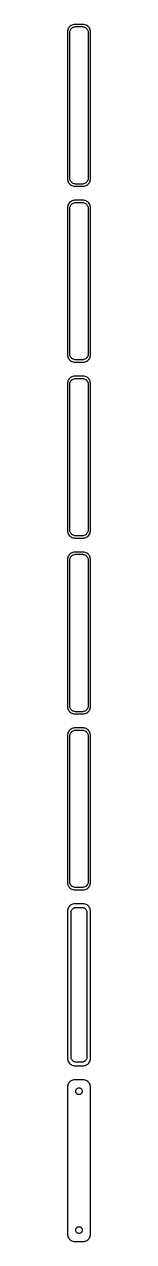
# Model space of a CAD drawing. Header units: metres. Extents: x -8 to 8, y 1658 to 3358.
# Drawn here: x -8 to 8, y 1658 to 2446 of the extents above; entities that cross this region are included whole.
import ezdxf

# ---------------------------------------------------------------- set-up
doc = ezdxf.new("R2010")
doc.units = ezdxf.units.M

msp = doc.modelspace()

# ---------------------------------------------------------------- linework, layer by layer
for p, q in [((-4.62889, 2446.02), (-5.17912, 2445.72)), ((-4.04507, 2446.26), (-4.62889, 2446.02)), ((-3.4369, 2446.41), (-4.04507, 2446.26)), ((-2.81395, 2446.49), (-3.4369, 2446.41)), ((2.81395, 2446.49), (-2.81395, 2446.49)), ((3.4369, 2446.41), (2.81395, 2446.49)), ((4.04507, 2446.26), (3.4369, 2446.41)), ((4.62889, 2446.02), (4.04507, 2446.26)), ((5.17912, 2445.72), (4.62889, 2446.02)), ((-7.46057, 2442.13), (-7.5, 2441.5)), ((-7.5, 2441.5), (-7.5, 2346.5)), ((-7.34291, 2442.74), (-7.46057, 2442.13)), ((-7.14888, 2443.34), (-7.34291, 2442.74)), ((-6.88153, 2443.91), (-7.14888, 2443.34)), ((-6.54507, 2444.44), (-6.88153, 2443.91)), ((-6.14484, 2444.92), (-6.54507, 2444.44)), ((-5.68712, 2445.35), (-6.14484, 2444.92)), ((-6, 2441), (-5.96844, 2441.5)), ((-6, 2347), (-6, 2441)), ((-5.96844, 2441.5), (-5.87433, 2441.99)), ((-5.87433, 2441.99), (-5.7191, 2442.47)), ((-5.7191, 2442.47), (-5.50522, 2442.93)), ((-5.17912, 2445.72), (-5.68712, 2445.35)), ((-5.50522, 2442.93), (-5.23605, 2443.35)), ((-5.23605, 2443.35), (-4.91586, 2443.74)), ((-4.91586, 2443.74), (-4.54968, 2444.08)), ((-4.54968, 2444.08), (-4.1433, 2444.38)), ((-4.1433, 2444.38), (-3.70311, 2444.62)), ((-3.70311, 2444.62), (-3.23605, 2444.8)), ((-3.23605, 2444.8), (-2.74951, 2444.93)), ((-2.74951, 2444.93), (-2.25116, 2444.99)), ((-2.25116, 2444.99), (2.25116, 2444.99)), ((2.25116, 2444.99), (2.74951, 2444.93)), ((2.74951, 2444.93), (3.23605, 2444.8)), ((3.23605, 2444.8), (3.70311, 2444.62)), ((3.70311, 2444.62), (4.1433, 2444.38)), ((4.1433, 2444.38), (4.54968, 2444.08)), ((4.54968, 2444.08), (4.91586, 2443.74)), ((4.91586, 2443.74), (5.23605, 2443.35)), ((5.68712, 2445.35), (5.17912, 2445.72)), ((5.23605, 2443.35), (5.50522, 2442.93)), ((5.50522, 2442.93), (5.7191, 2442.47)), ((6.14484, 2444.92), (5.68712, 2445.35)), ((5.7191, 2442.47), (5.87433, 2441.99)), ((5.87433, 2441.99), (5.96844, 2441.5)), ((5.96844, 2441.5), (6, 2441)), ((6, 2441), (6, 2347)), ((6.54507, 2444.44), (6.14484, 2444.92)), ((6.88153, 2443.91), (6.54507, 2444.44)), ((7.14888, 2443.34), (6.88153, 2443.91)), ((7.34291, 2442.74), (7.14888, 2443.34)), ((7.46057, 2442.13), (7.34291, 2442.74)), ((7.5, 2441.5), (7.46057, 2442.13)), ((7.5, 2346.5), (7.5, 2441.5)), ((-7.5, 2346.5), (-7.46057, 2345.87)), ((-7.46057, 2345.87), (-7.34291, 2345.26)), ((-7.34291, 2345.26), (-7.14888, 2344.66)), ((-7.14888, 2344.66), (-6.88153, 2344.09)), ((-6.88153, 2344.09), (-6.54507, 2343.56)), ((-6.54507, 2343.56), (-6.14484, 2343.08)), ((-5.96844, 2346.5), (-6, 2347)), ((-5.87433, 2346.01), (-5.96844, 2346.5)), ((-5.7191, 2345.53), (-5.87433, 2346.01)), ((-5.50522, 2345.07), (-5.7191, 2345.53)), ((-5.23605, 2344.65), (-5.50522, 2345.07)), ((-4.91586, 2344.26), (-5.23605, 2344.65)), ((-4.54968, 2343.92), (-4.91586, 2344.26)), ((-4.1433, 2343.62), (-4.54968, 2343.92)), ((-3.70311, 2343.38), (-4.1433, 2343.62)), ((-3.23605, 2343.2), (-3.70311, 2343.38)), ((3.70311, 2343.38), (3.23605, 2343.2)), ((4.1433, 2343.62), (3.70311, 2343.38)), ((4.54968, 2343.92), (4.1433, 2343.62)), ((4.91586, 2344.26), (4.54968, 2343.92)), ((5.23605, 2344.65), (4.91586, 2344.26)), ((5.50522, 2345.07), (5.23605, 2344.65)), ((5.7191, 2345.53), (5.50522, 2345.07)), ((5.87433, 2346.01), (5.7191, 2345.53)), ((5.96844, 2346.5), (5.87433, 2346.01)), ((6, 2347), (5.96844, 2346.5)), ((6.14484, 2343.08), (6.54507, 2343.56)), ((6.54507, 2343.56), (6.88153, 2344.09)), ((6.88153, 2344.09), (7.14888, 2344.66)), ((7.14888, 2344.66), (7.34291, 2345.26)), ((7.34291, 2345.26), (7.46057, 2345.87)), ((7.46057, 2345.87), (7.5, 2346.5)), ((-6.14484, 2343.08), (-5.68712, 2342.65)), ((-5.68712, 2342.65), (-5.17912, 2342.28)), ((-5.17912, 2342.28), (-4.62889, 2341.98)), ((-4.62889, 2341.98), (-4.04507, 2341.74)), ((-4.04507, 2341.74), (-3.4369, 2341.59)), ((-3.4369, 2341.59), (-2.81395, 2341.51)), ((-2.74951, 2343.07), (-3.23605, 2343.2)), ((-2.81395, 2341.51), (2.81395, 2341.51)), ((-2.25116, 2343.01), (-2.74951, 2343.07)), ((2.25116, 2343.01), (-2.25116, 2343.01)), ((2.74951, 2343.07), (2.25116, 2343.01)), ((3.23605, 2343.2), (2.74951, 2343.07)), ((2.81395, 2341.51), (3.4369, 2341.59)), ((3.4369, 2341.59), (4.04507, 2341.74)), ((4.04507, 2341.74), (4.62889, 2341.98)), ((4.62889, 2341.98), (5.17912, 2342.28)), ((5.17912, 2342.28), (5.68712, 2342.65)), ((5.68712, 2342.65), (6.14484, 2343.08)), ((-7.46057, 2328.13), (-7.5, 2327.5)), ((-7.5, 2327.5), (-7.5, 2232.5)), ((-7.34291, 2328.74), (-7.46057, 2328.13)), ((-7.14888, 2329.34), (-7.34291, 2328.74)), ((-6.88153, 2329.91), (-7.14888, 2329.34)), ((-6.54507, 2330.44), (-6.88153, 2329.91)), ((-6.14484, 2330.92), (-6.54507, 2330.44)), ((-5.68712, 2331.35), (-6.14484, 2330.92)), ((-6, 2327), (-5.96844, 2327.5)), ((-5.96844, 2327.5), (-5.87433, 2327.99)), ((-5.87433, 2327.99), (-5.7191, 2328.47)), ((-5.7191, 2328.47), (-5.50522, 2328.93)), ((-5.17912, 2331.72), (-5.68712, 2331.35)), ((-5.50522, 2328.93), (-5.23605, 2329.35)), ((-5.23605, 2329.35), (-4.91586, 2329.74)), ((-4.62889, 2332.02), (-5.17912, 2331.72)), ((-4.91586, 2329.74), (-4.54968, 2330.08)), ((-4.04507, 2332.26), (-4.62889, 2332.02)), ((-4.54968, 2330.08), (-4.1433, 2330.38)), ((-4.1433, 2330.38), (-3.70311, 2330.62)), ((-3.4369, 2332.41), (-4.04507, 2332.26)), ((-3.70311, 2330.62), (-3.23605, 2330.8)), ((-2.81395, 2332.49), (-3.4369, 2332.41)), ((-3.23605, 2330.8), (-2.74951, 2330.93)), ((2.81395, 2332.49), (-2.81395, 2332.49)), ((-2.74951, 2330.93), (-2.25116, 2330.99)), ((-2.25116, 2330.99), (2.25116, 2330.99)), ((2.25116, 2330.99), (2.74951, 2330.93)), ((2.74951, 2330.93), (3.23605, 2330.8)), ((3.4369, 2332.41), (2.81395, 2332.49)), ((3.23605, 2330.8), (3.70311, 2330.62)), ((4.04507, 2332.26), (3.4369, 2332.41)), ((3.70311, 2330.62), (4.1433, 2330.38)), ((4.62889, 2332.02), (4.04507, 2332.26)), ((4.1433, 2330.38), (4.54968, 2330.08)), ((4.54968, 2330.08), (4.91586, 2329.74)), ((5.17912, 2331.72), (4.62889, 2332.02)), ((4.91586, 2329.74), (5.23605, 2329.35)), ((5.68712, 2331.35), (5.17912, 2331.72)), ((5.23605, 2329.35), (5.50522, 2328.93)), ((5.50522, 2328.93), (5.7191, 2328.47)), ((6.14484, 2330.92), (5.68712, 2331.35)), ((5.7191, 2328.47), (5.87433, 2327.99)), ((5.87433, 2327.99), (5.96844, 2327.5)), ((5.96844, 2327.5), (6, 2327)), ((6.54507, 2330.44), (6.14484, 2330.92)), ((6.88153, 2329.91), (6.54507, 2330.44)), ((7.14888, 2329.34), (6.88153, 2329.91)), ((7.34291, 2328.74), (7.14888, 2329.34)), ((7.46057, 2328.13), (7.34291, 2328.74)), ((7.5, 2327.5), (7.46057, 2328.13)), ((7.5, 2232.5), (7.5, 2327.5)), ((-6, 2233), (-6, 2327)), ((6, 2327), (6, 2233)), ((-5.96844, 2232.5), (-6, 2233)), ((6, 2233), (5.96844, 2232.5)), ((-7.5, 2232.5), (-7.46057, 2231.87)), ((-7.46057, 2231.87), (-7.34291, 2231.26)), ((-7.34291, 2231.26), (-7.14888, 2230.66)), ((-7.14888, 2230.66), (-6.88153, 2230.09)), ((-6.88153, 2230.09), (-6.54507, 2229.56)), ((-6.54507, 2229.56), (-6.14484, 2229.08)), ((-6.14484, 2229.08), (-5.68712, 2228.65)), ((-5.87433, 2232.01), (-5.96844, 2232.5)), ((-5.7191, 2231.53), (-5.87433, 2232.01)), ((-5.50522, 2231.07), (-5.7191, 2231.53)), ((-5.68712, 2228.65), (-5.17912, 2228.28)), ((-5.23605, 2230.65), (-5.50522, 2231.07)), ((-4.91586, 2230.26), (-5.23605, 2230.65)), ((-5.17912, 2228.28), (-4.62889, 2227.98)), ((-4.54968, 2229.92), (-4.91586, 2230.26)), ((-4.62889, 2227.98), (-4.04507, 2227.74)), ((-4.1433, 2229.62), (-4.54968, 2229.92)), ((-3.70311, 2229.38), (-4.1433, 2229.62)), ((-4.04507, 2227.74), (-3.4369, 2227.59)), ((-3.23605, 2229.2), (-3.70311, 2229.38)), ((-3.4369, 2227.59), (-2.81395, 2227.51)), ((-2.74951, 2229.07), (-3.23605, 2229.2)), ((-2.81395, 2227.51), (2.81395, 2227.51)), ((-2.25116, 2229.01), (-2.74951, 2229.07)), ((2.25116, 2229.01), (-2.25116, 2229.01)), ((2.74951, 2229.07), (2.25116, 2229.01)), ((3.23605, 2229.2), (2.74951, 2229.07)), ((2.81395, 2227.51), (3.4369, 2227.59)), ((3.70311, 2229.38), (3.23605, 2229.2)), ((3.4369, 2227.59), (4.04507, 2227.74)), ((4.1433, 2229.62), (3.70311, 2229.38)), ((4.04507, 2227.74), (4.62889, 2227.98)), ((4.54968, 2229.92), (4.1433, 2229.62)), ((4.91586, 2230.26), (4.54968, 2229.92)), ((4.62889, 2227.98), (5.17912, 2228.28)), ((5.23605, 2230.65), (4.91586, 2230.26)), ((5.17912, 2228.28), (5.68712, 2228.65)), ((5.50522, 2231.07), (5.23605, 2230.65)), ((5.7191, 2231.53), (5.50522, 2231.07)), ((5.68712, 2228.65), (6.14484, 2229.08)), ((5.87433, 2232.01), (5.7191, 2231.53)), ((5.96844, 2232.5), (5.87433, 2232.01)), ((6.14484, 2229.08), (6.54507, 2229.56)), ((6.54507, 2229.56), (6.88153, 2230.09)), ((6.88153, 2230.09), (7.14888, 2230.66)), ((7.14888, 2230.66), (7.34291, 2231.26)), ((7.34291, 2231.26), (7.46057, 2231.87)), ((7.46057, 2231.87), (7.5, 2232.5)), ((-5.68712, 2217.35), (-6.14484, 2216.92)), ((-5.17912, 2217.72), (-5.68712, 2217.35)), ((-4.62889, 2218.02), (-5.17912, 2217.72)), ((-4.04507, 2218.26), (-4.62889, 2218.02)), ((-3.4369, 2218.41), (-4.04507, 2218.26)), ((-2.81395, 2218.49), (-3.4369, 2218.41)), ((2.81395, 2218.49), (-2.81395, 2218.49)), ((3.4369, 2218.41), (2.81395, 2218.49)), ((4.04507, 2218.26), (3.4369, 2218.41)), ((4.62889, 2218.02), (4.04507, 2218.26)), ((5.17912, 2217.72), (4.62889, 2218.02)), ((5.68712, 2217.35), (5.17912, 2217.72)), ((6.14484, 2216.92), (5.68712, 2217.35)), ((-7.46057, 2214.13), (-7.5, 2213.5)), ((-7.5, 2213.5), (-7.5, 2118.5)), ((-7.34291, 2214.74), (-7.46057, 2214.13)), ((-7.14888, 2215.34), (-7.34291, 2214.74)), ((-6.88153, 2215.91), (-7.14888, 2215.34)), ((-6.54507, 2216.44), (-6.88153, 2215.91)), ((-6.14484, 2216.92), (-6.54507, 2216.44)), ((-6, 2213), (-5.96844, 2213.5)), ((-6, 2119), (-6, 2213)), ((-5.96844, 2213.5), (-5.87433, 2213.99)), ((-5.87433, 2213.99), (-5.7191, 2214.47)), ((-5.7191, 2214.47), (-5.50522, 2214.93)), ((-5.50522, 2214.93), (-5.23605, 2215.35)), ((-5.23605, 2215.35), (-4.91586, 2215.74)), ((-4.91586, 2215.74), (-4.54968, 2216.08)), ((-4.54968, 2216.08), (-4.1433, 2216.38)), ((-4.1433, 2216.38), (-3.70311, 2216.62)), ((-3.70311, 2216.62), (-3.23605, 2216.8)), ((-3.23605, 2216.8), (-2.74951, 2216.93)), ((-2.74951, 2216.93), (-2.25116, 2216.99)), ((-2.25116, 2216.99), (2.25116, 2216.99)), ((2.25116, 2216.99), (2.74951, 2216.93)), ((2.74951, 2216.93), (3.23605, 2216.8)), ((3.23605, 2216.8), (3.70311, 2216.62)), ((3.70311, 2216.62), (4.1433, 2216.38)), ((4.1433, 2216.38), (4.54968, 2216.08)), ((4.54968, 2216.08), (4.91586, 2215.74)), ((4.91586, 2215.74), (5.23605, 2215.35)), ((5.23605, 2215.35), (5.50522, 2214.93)), ((5.50522, 2214.93), (5.7191, 2214.47)), ((5.7191, 2214.47), (5.87433, 2213.99)), ((5.87433, 2213.99), (5.96844, 2213.5)), ((5.96844, 2213.5), (6, 2213)), ((6, 2213), (6, 2119)), ((6.54507, 2216.44), (6.14484, 2216.92)), ((6.88153, 2215.91), (6.54507, 2216.44)), ((7.14888, 2215.34), (6.88153, 2215.91)), ((7.34291, 2214.74), (7.14888, 2215.34)), ((7.46057, 2214.13), (7.34291, 2214.74)), ((7.5, 2213.5), (7.46057, 2214.13)), ((7.5, 2118.5), (7.5, 2213.5)), ((-7.5, 2118.5), (-7.46057, 2117.87)), ((-7.46057, 2117.87), (-7.34291, 2117.26)), ((-7.34291, 2117.26), (-7.14888, 2116.66)), ((-7.14888, 2116.66), (-6.88153, 2116.09)), ((-6.88153, 2116.09), (-6.54507, 2115.56)), ((-6.54507, 2115.56), (-6.14484, 2115.08)), ((-6.14484, 2115.08), (-5.68712, 2114.65)), ((-5.96844, 2118.5), (-6, 2119)), ((-5.87433, 2118.01), (-5.96844, 2118.5)), ((-5.7191, 2117.53), (-5.87433, 2118.01)), ((-5.50522, 2117.07), (-5.7191, 2117.53)), ((-5.68712, 2114.65), (-5.17912, 2114.28)), ((-5.23605, 2116.65), (-5.50522, 2117.07)), ((-4.91586, 2116.26), (-5.23605, 2116.65)), ((-4.54968, 2115.92), (-4.91586, 2116.26)), ((-4.1433, 2115.62), (-4.54968, 2115.92)), ((-3.70311, 2115.38), (-4.1433, 2115.62)), ((-3.23605, 2115.2), (-3.70311, 2115.38)), ((-2.74951, 2115.07), (-3.23605, 2115.2)), ((-2.25116, 2115.01), (-2.74951, 2115.07)), ((2.25116, 2115.01), (-2.25116, 2115.01)), ((2.74951, 2115.07), (2.25116, 2115.01)), ((3.23605, 2115.2), (2.74951, 2115.07)), ((3.70311, 2115.38), (3.23605, 2115.2)), ((4.1433, 2115.62), (3.70311, 2115.38)), ((4.54968, 2115.92), (4.1433, 2115.62)), ((4.91586, 2116.26), (4.54968, 2115.92)), ((5.23605, 2116.65), (4.91586, 2116.26)), ((5.17912, 2114.28), (5.68712, 2114.65)), ((5.50522, 2117.07), (5.23605, 2116.65)), ((5.7191, 2117.53), (5.50522, 2117.07)), ((5.68712, 2114.65), (6.14484, 2115.08)), ((5.87433, 2118.01), (5.7191, 2117.53)), ((5.96844, 2118.5), (5.87433, 2118.01)), ((6, 2119), (5.96844, 2118.5)), ((6.14484, 2115.08), (6.54507, 2115.56)), ((6.54507, 2115.56), (6.88153, 2116.09)), ((6.88153, 2116.09), (7.14888, 2116.66)), ((7.14888, 2116.66), (7.34291, 2117.26)), ((7.34291, 2117.26), (7.46057, 2117.87)), ((7.46057, 2117.87), (7.5, 2118.5)), ((-5.17912, 2114.28), (-4.62889, 2113.98)), ((-4.62889, 2113.98), (-4.04507, 2113.74)), ((-4.04507, 2113.74), (-3.4369, 2113.59)), ((-3.4369, 2113.59), (-2.81395, 2113.51)), ((-2.81395, 2113.51), (2.81395, 2113.51)), ((2.81395, 2113.51), (3.4369, 2113.59)), ((3.4369, 2113.59), (4.04507, 2113.74)), ((4.04507, 2113.74), (4.62889, 2113.98)), ((4.62889, 2113.98), (5.17912, 2114.28)), ((-7.46057, 2100.13), (-7.5, 2099.5)), ((-7.5, 2099.5), (-7.5, 2004.5)), ((-7.34291, 2100.74), (-7.46057, 2100.13)), ((-7.14888, 2101.34), (-7.34291, 2100.74)), ((-6.88153, 2101.91), (-7.14888, 2101.34)), ((-6.54507, 2102.44), (-6.88153, 2101.91)), ((-6.14484, 2102.92), (-6.54507, 2102.44)), ((-5.68712, 2103.35), (-6.14484, 2102.92)), ((-6, 2099), (-5.96844, 2099.5)), ((-6, 2005), (-6, 2099)), ((-5.96844, 2099.5), (-5.87433, 2099.99)), ((-5.87433, 2099.99), (-5.7191, 2100.47)), ((-5.7191, 2100.47), (-5.50522, 2100.93)), ((-5.17912, 2103.72), (-5.68712, 2103.35)), ((-5.50522, 2100.93), (-5.23605, 2101.35)), ((-5.23605, 2101.35), (-4.91586, 2101.74)), ((-4.62889, 2104.02), (-5.17912, 2103.72)), ((-4.91586, 2101.74), (-4.54968, 2102.08)), ((-4.04507, 2104.26), (-4.62889, 2104.02)), ((-4.54968, 2102.08), (-4.1433, 2102.38)), ((-4.1433, 2102.38), (-3.70311, 2102.62)), ((-3.4369, 2104.41), (-4.04507, 2104.26)), ((-3.70311, 2102.62), (-3.23605, 2102.8)), ((-2.81395, 2104.49), (-3.4369, 2104.41)), ((-3.23605, 2102.8), (-2.74951, 2102.93)), ((2.81395, 2104.49), (-2.81395, 2104.49)), ((-2.74951, 2102.93), (-2.25116, 2102.99)), ((-2.25116, 2102.99), (2.25116, 2102.99)), ((2.25116, 2102.99), (2.74951, 2102.93)), ((2.74951, 2102.93), (3.23605, 2102.8)), ((3.4369, 2104.41), (2.81395, 2104.49)), ((3.23605, 2102.8), (3.70311, 2102.62)), ((4.04507, 2104.26), (3.4369, 2104.41)), ((3.70311, 2102.62), (4.1433, 2102.38)), ((4.62889, 2104.02), (4.04507, 2104.26)), ((4.1433, 2102.38), (4.54968, 2102.08)), ((4.54968, 2102.08), (4.91586, 2101.74)), ((5.17912, 2103.72), (4.62889, 2104.02)), ((4.91586, 2101.74), (5.23605, 2101.35)), ((5.68712, 2103.35), (5.17912, 2103.72)), ((5.23605, 2101.35), (5.50522, 2100.93)), ((5.50522, 2100.93), (5.7191, 2100.47)), ((6.14484, 2102.92), (5.68712, 2103.35)), ((5.7191, 2100.47), (5.87433, 2099.99)), ((5.87433, 2099.99), (5.96844, 2099.5)), ((5.96844, 2099.5), (6, 2099)), ((6, 2099), (6, 2005)), ((6.54507, 2102.44), (6.14484, 2102.92)), ((6.88153, 2101.91), (6.54507, 2102.44)), ((7.14888, 2101.34), (6.88153, 2101.91)), ((7.34291, 2100.74), (7.14888, 2101.34)), ((7.46057, 2100.13), (7.34291, 2100.74)), ((7.5, 2099.5), (7.46057, 2100.13)), ((7.5, 2004.5), (7.5, 2099.5)), ((-7.5, 2004.5), (-7.46057, 2003.87)), ((-5.96844, 2004.5), (-6, 2005)), ((-5.87433, 2004.01), (-5.96844, 2004.5)), ((-5.7191, 2003.53), (-5.87433, 2004.01)), ((5.87433, 2004.01), (5.7191, 2003.53)), ((5.96844, 2004.5), (5.87433, 2004.01)), ((6, 2005), (5.96844, 2004.5)), ((7.46057, 2003.87), (7.5, 2004.5)), ((-7.46057, 2003.87), (-7.34291, 2003.26)), ((-7.34291, 2003.26), (-7.14888, 2002.66)), ((-7.14888, 2002.66), (-6.88153, 2002.09)), ((-6.88153, 2002.09), (-6.54507, 2001.56)), ((-6.54507, 2001.56), (-6.14484, 2001.08)), ((-6.14484, 2001.08), (-5.68712, 2000.65)), ((-5.50522, 2003.07), (-5.7191, 2003.53)), ((-5.68712, 2000.65), (-5.17912, 2000.28)), ((-5.23605, 2002.65), (-5.50522, 2003.07)), ((-4.91586, 2002.26), (-5.23605, 2002.65)), ((-5.17912, 2000.28), (-4.62889, 1999.98)), ((-4.54968, 2001.92), (-4.91586, 2002.26)), ((-4.62889, 1999.98), (-4.04507, 1999.74)), ((-4.1433, 2001.62), (-4.54968, 2001.92)), ((-3.70311, 2001.38), (-4.1433, 2001.62)), ((-4.04507, 1999.74), (-3.4369, 1999.59)), ((-3.23605, 2001.2), (-3.70311, 2001.38)), ((-3.4369, 1999.59), (-2.81395, 1999.51)), ((-2.74951, 2001.07), (-3.23605, 2001.2)), ((-2.81395, 1999.51), (2.81395, 1999.51)), ((-2.25116, 2001.01), (-2.74951, 2001.07)), ((2.25116, 2001.01), (-2.25116, 2001.01)), ((2.74951, 2001.07), (2.25116, 2001.01)), ((3.23605, 2001.2), (2.74951, 2001.07)), ((2.81395, 1999.51), (3.4369, 1999.59)), ((3.70311, 2001.38), (3.23605, 2001.2)), ((3.4369, 1999.59), (4.04507, 1999.74)), ((4.1433, 2001.62), (3.70311, 2001.38)), ((4.04507, 1999.74), (4.62889, 1999.98)), ((4.54968, 2001.92), (4.1433, 2001.62)), ((4.91586, 2002.26), (4.54968, 2001.92)), ((4.62889, 1999.98), (5.17912, 2000.28)), ((5.23605, 2002.65), (4.91586, 2002.26)), ((5.17912, 2000.28), (5.68712, 2000.65)), ((5.50522, 2003.07), (5.23605, 2002.65)), ((5.7191, 2003.53), (5.50522, 2003.07)), ((5.68712, 2000.65), (6.14484, 2001.08)), ((6.14484, 2001.08), (6.54507, 2001.56)), ((6.54507, 2001.56), (6.88153, 2002.09)), ((6.88153, 2002.09), (7.14888, 2002.66)), ((7.14888, 2002.66), (7.34291, 2003.26)), ((7.34291, 2003.26), (7.46057, 2003.87)), ((-6.54507, 1988.44), (-6.88153, 1987.91)), ((-6.14484, 1988.92), (-6.54507, 1988.44)), ((-5.68712, 1989.35), (-6.14484, 1988.92)), ((-5.17912, 1989.72), (-5.68712, 1989.35)), ((-4.62889, 1990.02), (-5.17912, 1989.72)), ((-4.04507, 1990.26), (-4.62889, 1990.02)), ((-4.54968, 1988.08), (-4.1433, 1988.38)), ((-4.1433, 1988.38), (-3.70311, 1988.62)), ((-3.4369, 1990.41), (-4.04507, 1990.26)), ((-3.70311, 1988.62), (-3.23605, 1988.8)), ((-2.81395, 1990.49), (-3.4369, 1990.41)), ((-3.23605, 1988.8), (-2.74951, 1988.93)), ((2.81395, 1990.49), (-2.81395, 1990.49)), ((-2.74951, 1988.93), (-2.25116, 1988.99)), ((-2.25116, 1988.99), (2.25116, 1988.99)), ((2.25116, 1988.99), (2.74951, 1988.93)), ((2.74951, 1988.93), (3.23605, 1988.8)), ((3.4369, 1990.41), (2.81395, 1990.49)), ((3.23605, 1988.8), (3.70311, 1988.62)), ((4.04507, 1990.26), (3.4369, 1990.41)), ((3.70311, 1988.62), (4.1433, 1988.38)), ((4.62889, 1990.02), (4.04507, 1990.26)), ((4.1433, 1988.38), (4.54968, 1988.08)), ((5.17912, 1989.72), (4.62889, 1990.02)), ((5.68712, 1989.35), (5.17912, 1989.72)), ((6.14484, 1988.92), (5.68712, 1989.35)), ((6.54507, 1988.44), (6.14484, 1988.92)), ((6.88153, 1987.91), (6.54507, 1988.44)), ((-7.46057, 1986.13), (-7.5, 1985.5)), ((-7.5, 1985.5), (-7.5, 1890.5)), ((-7.34291, 1986.74), (-7.46057, 1986.13)), ((-7.14888, 1987.34), (-7.34291, 1986.74)), ((-6.88153, 1987.91), (-7.14888, 1987.34)), ((-6, 1985), (-5.96844, 1985.5)), ((-6, 1891), (-6, 1985)), ((-5.96844, 1985.5), (-5.87433, 1985.99)), ((-5.87433, 1985.99), (-5.7191, 1986.47)), ((-5.7191, 1986.47), (-5.50522, 1986.93)), ((-5.50522, 1986.93), (-5.23605, 1987.35)), ((-5.23605, 1987.35), (-4.91586, 1987.74)), ((-4.91586, 1987.74), (-4.54968, 1988.08)), ((4.54968, 1988.08), (4.91586, 1987.74)), ((4.91586, 1987.74), (5.23605, 1987.35)), ((5.23605, 1987.35), (5.50522, 1986.93)), ((5.50522, 1986.93), (5.7191, 1986.47)), ((5.7191, 1986.47), (5.87433, 1985.99)), ((5.87433, 1985.99), (5.96844, 1985.5)), ((5.96844, 1985.5), (6, 1985)), ((6, 1985), (6, 1891)), ((7.14888, 1987.34), (6.88153, 1987.91)), ((7.34291, 1986.74), (7.14888, 1987.34)), ((7.46057, 1986.13), (7.34291, 1986.74)), ((7.5, 1985.5), (7.46057, 1986.13)), ((7.5, 1890.5), (7.5, 1985.5)), ((-7.5, 1890.5), (-7.46057, 1889.87)), ((-7.46057, 1889.87), (-7.34291, 1889.26)), ((-7.34291, 1889.26), (-7.14888, 1888.66)), ((-7.14888, 1888.66), (-6.88153, 1888.09)), ((-6.88153, 1888.09), (-6.54507, 1887.56)), ((-6.54507, 1887.56), (-6.14484, 1887.08)), ((-6.14484, 1887.08), (-5.68712, 1886.65)), ((-5.96844, 1890.5), (-6, 1891)), ((-5.87433, 1890.01), (-5.96844, 1890.5)), ((-5.7191, 1889.53), (-5.87433, 1890.01)), ((-5.50522, 1889.07), (-5.7191, 1889.53)), ((-5.68712, 1886.65), (-5.17912, 1886.28)), ((-5.23605, 1888.65), (-5.50522, 1889.07)), ((-4.91586, 1888.26), (-5.23605, 1888.65)), ((-5.17912, 1886.28), (-4.62889, 1885.98)), ((-4.54968, 1887.92), (-4.91586, 1888.26)), ((-4.62889, 1885.98), (-4.04507, 1885.74)), ((-4.1433, 1887.62), (-4.54968, 1887.92)), ((-3.70311, 1887.38), (-4.1433, 1887.62)), ((-4.04507, 1885.74), (-3.4369, 1885.59)), ((-3.23605, 1887.2), (-3.70311, 1887.38)), ((-2.74951, 1887.07), (-3.23605, 1887.2)), ((-2.25116, 1887.01), (-2.74951, 1887.07)), ((2.25116, 1887.01), (-2.25116, 1887.01)), ((2.74951, 1887.07), (2.25116, 1887.01)), ((3.23605, 1887.2), (2.74951, 1887.07)), ((3.70311, 1887.38), (3.23605, 1887.2)), ((3.4369, 1885.59), (4.04507, 1885.74)), ((4.1433, 1887.62), (3.70311, 1887.38)), ((4.04507, 1885.74), (4.62889, 1885.98)), ((4.54968, 1887.92), (4.1433, 1887.62)), ((4.91586, 1888.26), (4.54968, 1887.92)), ((4.62889, 1885.98), (5.17912, 1886.28)), ((5.23605, 1888.65), (4.91586, 1888.26)), ((5.17912, 1886.28), (5.68712, 1886.65)), ((5.50522, 1889.07), (5.23605, 1888.65)), ((5.7191, 1889.53), (5.50522, 1889.07)), ((5.68712, 1886.65), (6.14484, 1887.08)), ((5.87433, 1890.01), (5.7191, 1889.53)), ((5.96844, 1890.5), (5.87433, 1890.01)), ((6, 1891), (5.96844, 1890.5)), ((6.14484, 1887.08), (6.54507, 1887.56)), ((6.54507, 1887.56), (6.88153, 1888.09)), ((6.88153, 1888.09), (7.14888, 1888.66)), ((7.14888, 1888.66), (7.34291, 1889.26)), ((7.34291, 1889.26), (7.46057, 1889.87)), ((7.46057, 1889.87), (7.5, 1890.5)), ((-3.4369, 1885.59), (-2.81395, 1885.51)), ((-2.81395, 1885.51), (2.81395, 1885.51)), ((2.81395, 1885.51), (3.4369, 1885.59)), ((-7.46057, 1872.13), (-7.5, 1871.5)), ((-7.5, 1871.5), (-7.5, 1776.5)), ((-7.34291, 1872.74), (-7.46057, 1872.13)), ((-7.14888, 1873.34), (-7.34291, 1872.74)), ((-6.88153, 1873.91), (-7.14888, 1873.34)), ((-6.54507, 1874.44), (-6.88153, 1873.91)), ((-6.14484, 1874.92), (-6.54507, 1874.44)), ((-5.68712, 1875.35), (-6.14484, 1874.92)), ((-5.17912, 1875.72), (-5.68712, 1875.35)), ((-4.62889, 1876.02), (-5.17912, 1875.72)), ((-5.11292, 1871), (-5.08836, 1871.39)), ((-5.11292, 1777), (-5.11292, 1871)), ((-5.08836, 1871.39), (-5.01512, 1871.77)), ((-5.01512, 1871.77), (-4.89432, 1872.15)), ((-4.89432, 1872.15), (-4.72786, 1872.5)), ((-4.72786, 1872.5), (-4.5184, 1872.83)), ((-4.04507, 1876.26), (-4.62889, 1876.02)), ((-4.5184, 1872.83), (-4.26921, 1873.13)), ((-4.26921, 1873.13), (-3.98424, 1873.4)), ((-3.4369, 1876.41), (-4.04507, 1876.26)), ((-3.98424, 1873.4), (-3.66798, 1873.63)), ((-3.66798, 1873.63), (-3.32541, 1873.82)), ((-2.81395, 1876.49), (-3.4369, 1876.41)), ((-3.32541, 1873.82), (-2.96194, 1873.96)), ((-2.96194, 1873.96), (-2.5833, 1874.06)), ((2.81395, 1876.49), (-2.81395, 1876.49)), ((-2.5833, 1874.06), (-2.19545, 1874.11)), ((-2.19545, 1874.11), (2.19545, 1874.11)), ((2.19545, 1874.11), (2.5833, 1874.06)), ((2.5833, 1874.06), (2.96194, 1873.96)), ((3.4369, 1876.41), (2.81395, 1876.49)), ((2.96194, 1873.96), (3.32541, 1873.82)), ((3.32541, 1873.82), (3.66798, 1873.63)), ((4.04507, 1876.26), (3.4369, 1876.41)), ((3.66798, 1873.63), (3.98424, 1873.4)), ((3.98424, 1873.4), (4.26921, 1873.13)), ((4.62889, 1876.02), (4.04507, 1876.26)), ((4.26921, 1873.13), (4.5184, 1872.83)), ((4.5184, 1872.83), (4.72786, 1872.5)), ((5.17912, 1875.72), (4.62889, 1876.02)), ((4.72786, 1872.5), (4.89432, 1872.15)), ((4.89432, 1872.15), (5.01512, 1871.77)), ((5.01512, 1871.77), (5.08836, 1871.39)), ((5.08836, 1871.39), (5.11292, 1871)), ((5.11292, 1871), (5.11292, 1777)), ((5.68712, 1875.35), (5.17912, 1875.72)), ((6.14484, 1874.92), (5.68712, 1875.35)), ((6.54507, 1874.44), (6.14484, 1874.92)), ((6.88153, 1873.91), (6.54507, 1874.44)), ((7.14888, 1873.34), (6.88153, 1873.91)), ((7.34291, 1872.74), (7.14888, 1873.34)), ((7.46057, 1872.13), (7.34291, 1872.74)), ((7.5, 1871.5), (7.46057, 1872.13)), ((7.5, 1776.5), (7.5, 1871.5)), ((-7.5, 1776.5), (-7.46057, 1775.87)), ((-7.46057, 1775.87), (-7.34291, 1775.26)), ((-7.34291, 1775.26), (-7.14888, 1774.66)), ((-5.08836, 1776.61), (-5.11292, 1777)), ((-5.01512, 1776.23), (-5.08836, 1776.61)), ((-4.89432, 1775.85), (-5.01512, 1776.23)), ((-4.72786, 1775.5), (-4.89432, 1775.85)), ((-4.5184, 1775.17), (-4.72786, 1775.5)), ((4.72786, 1775.5), (4.5184, 1775.17)), ((4.89432, 1775.85), (4.72786, 1775.5)), ((5.01512, 1776.23), (4.89432, 1775.85)), ((5.08836, 1776.61), (5.01512, 1776.23)), ((5.11292, 1777), (5.08836, 1776.61)), ((7.14888, 1774.66), (7.34291, 1775.26)), ((7.34291, 1775.26), (7.46057, 1775.87)), ((7.46057, 1775.87), (7.5, 1776.5)), ((-7.14888, 1774.66), (-6.88153, 1774.09)), ((-6.88153, 1774.09), (-6.54507, 1773.56)), ((-6.54507, 1773.56), (-6.14484, 1773.08)), ((-6.14484, 1773.08), (-5.68712, 1772.65)), ((-5.68712, 1772.65), (-5.17912, 1772.28)), ((-5.17912, 1772.28), (-4.62889, 1771.98)), ((-4.62889, 1771.98), (-4.04507, 1771.74)), ((-4.26921, 1774.87), (-4.5184, 1775.17)), ((-3.98424, 1774.6), (-4.26921, 1774.87)), ((-4.04507, 1771.74), (-3.4369, 1771.59)), ((-3.66798, 1774.37), (-3.98424, 1774.6)), ((-3.32541, 1774.18), (-3.66798, 1774.37)), ((-3.4369, 1771.59), (-2.81395, 1771.51)), ((-2.96194, 1774.04), (-3.32541, 1774.18)), ((-2.5833, 1773.94), (-2.96194, 1774.04)), ((-2.81395, 1771.51), (2.81395, 1771.51)), ((-2.19545, 1773.89), (-2.5833, 1773.94)), ((2.19545, 1773.89), (-2.19545, 1773.89)), ((2.5833, 1773.94), (2.19545, 1773.89)), ((2.96194, 1774.04), (2.5833, 1773.94)), ((2.81395, 1771.51), (3.4369, 1771.59)), ((3.32541, 1774.18), (2.96194, 1774.04)), ((3.66798, 1774.37), (3.32541, 1774.18)), ((3.4369, 1771.59), (4.04507, 1771.74)), ((3.98424, 1774.6), (3.66798, 1774.37)), ((4.26921, 1774.87), (3.98424, 1774.6)), ((4.04507, 1771.74), (4.62889, 1771.98)), ((4.5184, 1775.17), (4.26921, 1774.87)), ((4.62889, 1771.98), (5.17912, 1772.28)), ((5.17912, 1772.28), (5.68712, 1772.65)), ((5.68712, 1772.65), (6.14484, 1773.08)), ((6.14484, 1773.08), (6.54507, 1773.56)), ((6.54507, 1773.56), (6.88153, 1774.09)), ((6.88153, 1774.09), (7.14888, 1774.66)), ((-6.88153, 1759.91), (-7.14888, 1759.34)), ((-6.54507, 1760.44), (-6.88153, 1759.91)), ((-6.14484, 1760.92), (-6.54507, 1760.44)), ((-5.68712, 1761.35), (-6.14484, 1760.92)), ((-5.17912, 1761.72), (-5.68712, 1761.35)), ((-4.62889, 1762.02), (-5.17912, 1761.72)), ((-4.04507, 1762.26), (-4.62889, 1762.02)), ((-3.4369, 1762.41), (-4.04507, 1762.26)), ((-2.81395, 1762.49), (-3.4369, 1762.41)), ((2.81395, 1762.49), (-2.81395, 1762.49)), ((3.4369, 1762.41), (2.81395, 1762.49)), ((4.04507, 1762.26), (3.4369, 1762.41)), ((4.62889, 1762.02), (4.04507, 1762.26)), ((5.17912, 1761.72), (4.62889, 1762.02)), ((5.68712, 1761.35), (5.17912, 1761.72)), ((6.14484, 1760.92), (5.68712, 1761.35)), ((6.54507, 1760.44), (6.14484, 1760.92)), ((6.88153, 1759.91), (6.54507, 1760.44)), ((7.14888, 1759.34), (6.88153, 1759.91)), ((-7.46057, 1758.13), (-7.5, 1757.5)), ((-7.5, 1757.5), (-7.5, 1662.5)), ((-7.34291, 1758.74), (-7.46057, 1758.13)), ((-7.14888, 1759.34), (-7.34291, 1758.74)), ((-2.13528, 1755), (-2.11845, 1755.27)), ((-2.11845, 1754.73), (-2.13528, 1755)), ((-2.11845, 1755.27), (-2.06821, 1755.53)), ((-2.06821, 1754.47), (-2.11845, 1754.73)), ((-2.06821, 1755.53), (-1.98534, 1755.79)), ((-1.98534, 1754.21), (-2.06821, 1754.47)), ((-1.98534, 1755.79), (-1.87117, 1756.03)), ((-1.87117, 1753.97), (-1.98534, 1754.21)), ((-1.87117, 1756.03), (-1.72748, 1756.26)), ((-1.72748, 1753.74), (-1.87117, 1753.97)), ((-1.72748, 1756.26), (-1.55655, 1756.46)), ((-1.55655, 1753.54), (-1.72748, 1753.74)), ((-1.55655, 1756.46), (-1.36108, 1756.65)), ((-1.36108, 1753.35), (-1.55655, 1753.54)), ((-1.36108, 1756.65), (-1.14413, 1756.8)), ((-1.14413, 1753.2), (-1.36108, 1753.35)), ((-1.14413, 1756.8), (-0.90915, 1756.93)), ((-0.90915, 1753.07), (-1.14413, 1753.2)), ((-0.90915, 1756.93), (-0.65984, 1757.03)), ((-0.65984, 1752.97), (-0.90915, 1753.07)), ((-0.65984, 1757.03), (-0.4001, 1757.1)), ((-0.4001, 1752.9), (-0.65984, 1752.97)), ((-0.4001, 1757.1), (-0.13406, 1757.13)), ((-0.13406, 1752.87), (-0.4001, 1752.9)), ((-0.13406, 1757.13), (0.13406, 1757.13)), ((0.13406, 1752.87), (-0.13406, 1752.87)), ((0.13406, 1757.13), (0.4001, 1757.1)), ((0.4001, 1752.9), (0.13406, 1752.87)), ((0.4001, 1757.1), (0.65984, 1757.03)), ((0.65984, 1752.97), (0.4001, 1752.9)), ((0.65984, 1757.03), (0.90915, 1756.93)), ((0.90915, 1753.07), (0.65984, 1752.97)), ((0.90915, 1756.93), (1.14413, 1756.8)), ((1.14413, 1753.2), (0.90915, 1753.07)), ((1.14413, 1756.8), (1.36108, 1756.65)), ((1.36108, 1753.35), (1.14413, 1753.2)), ((1.36108, 1756.65), (1.55655, 1756.46)), ((1.55655, 1753.54), (1.36108, 1753.35)), ((1.55655, 1756.46), (1.72748, 1756.26)), ((1.72748, 1753.74), (1.55655, 1753.54)), ((1.72748, 1756.26), (1.87117, 1756.03)), ((1.87117, 1753.97), (1.72748, 1753.74)), ((1.87117, 1756.03), (1.98534, 1755.79)), ((1.98534, 1754.21), (1.87117, 1753.97)), ((1.98534, 1755.79), (2.06821, 1755.53)), ((2.06821, 1754.47), (1.98534, 1754.21)), ((2.06821, 1755.53), (2.11845, 1755.27)), ((2.11845, 1754.73), (2.06821, 1754.47)), ((2.11845, 1755.27), (2.13528, 1755)), ((2.13528, 1755), (2.11845, 1754.73)), ((7.34291, 1758.74), (7.14888, 1759.34)), ((7.46057, 1758.13), (7.34291, 1758.74)), ((7.5, 1757.5), (7.46057, 1758.13)), ((7.5, 1662.5), (7.5, 1757.5)), ((-2.13528, 1665), (-2.11845, 1665.27)), ((-2.11845, 1664.73), (-2.13528, 1665)), ((-2.11845, 1665.27), (-2.06821, 1665.53)), ((-2.06821, 1665.53), (-1.98534, 1665.79)), ((-1.98534, 1665.79), (-1.87117, 1666.03)), ((-1.87117, 1666.03), (-1.72748, 1666.26)), ((-1.72748, 1666.26), (-1.55655, 1666.46)), ((-1.55655, 1666.46), (-1.36108, 1666.65)), ((-1.36108, 1666.65), (-1.14413, 1666.8)), ((-1.14413, 1666.8), (-0.90915, 1666.93)), ((-0.90915, 1666.93), (-0.65984, 1667.03)), ((-0.65984, 1667.03), (-0.4001, 1667.1)), ((-0.4001, 1667.1), (-0.13406, 1667.13)), ((-0.13406, 1667.13), (0.13406, 1667.13)), ((0.13406, 1667.13), (0.4001, 1667.1)), ((0.4001, 1667.1), (0.65984, 1667.03)), ((0.65984, 1667.03), (0.90915, 1666.93)), ((0.90915, 1666.93), (1.14413, 1666.8)), ((1.14413, 1666.8), (1.36108, 1666.65)), ((1.36108, 1666.65), (1.55655, 1666.46)), ((1.55655, 1666.46), (1.72748, 1666.26)), ((1.72748, 1666.26), (1.87117, 1666.03)), ((1.87117, 1666.03), (1.98534, 1665.79)), ((1.98534, 1665.79), (2.06821, 1665.53)), ((2.06821, 1665.53), (2.11845, 1665.27)), ((2.11845, 1665.27), (2.13528, 1665)), ((2.13528, 1665), (2.11845, 1664.73)), ((-7.5, 1662.5), (-7.46057, 1661.87)), ((-7.46057, 1661.87), (-7.34291, 1661.26)), ((-7.34291, 1661.26), (-7.14888, 1660.66)), ((-7.14888, 1660.66), (-6.88153, 1660.09)), ((-6.88153, 1660.09), (-6.54507, 1659.56)), ((-6.54507, 1659.56), (-6.14484, 1659.08)), ((-6.14484, 1659.08), (-5.68712, 1658.65)), ((-5.68712, 1658.65), (-5.17912, 1658.28)), ((-5.17912, 1658.28), (-4.62889, 1657.98)), ((-4.62889, 1657.98), (-4.04507, 1657.74)), ((-4.04507, 1657.74), (-3.4369, 1657.59)), ((-3.4369, 1657.59), (-2.81395, 1657.51)), ((-2.81395, 1657.51), (2.81395, 1657.51)), ((-2.06821, 1664.47), (-2.11845, 1664.73)), ((-1.98534, 1664.21), (-2.06821, 1664.47)), ((-1.87117, 1663.97), (-1.98534, 1664.21)), ((-1.72748, 1663.74), (-1.87117, 1663.97)), ((-1.55655, 1663.54), (-1.72748, 1663.74)), ((-1.36108, 1663.35), (-1.55655, 1663.54)), ((-1.14413, 1663.2), (-1.36108, 1663.35)), ((-0.90915, 1663.07), (-1.14413, 1663.2)), ((-0.65984, 1662.97), (-0.90915, 1663.07)), ((-0.4001, 1662.9), (-0.65984, 1662.97)), ((-0.13406, 1662.87), (-0.4001, 1662.9)), ((0.13406, 1662.87), (-0.13406, 1662.87)), ((0.4001, 1662.9), (0.13406, 1662.87)), ((0.65984, 1662.97), (0.4001, 1662.9)), ((0.90915, 1663.07), (0.65984, 1662.97)), ((1.14413, 1663.2), (0.90915, 1663.07)), ((1.36108, 1663.35), (1.14413, 1663.2)), ((1.55655, 1663.54), (1.36108, 1663.35)), ((1.72748, 1663.74), (1.55655, 1663.54)), ((1.87117, 1663.97), (1.72748, 1663.74)), ((1.98534, 1664.21), (1.87117, 1663.97)), ((2.06821, 1664.47), (1.98534, 1664.21)), ((2.11845, 1664.73), (2.06821, 1664.47)), ((2.81395, 1657.51), (3.4369, 1657.59)), ((3.4369, 1657.59), (4.04507, 1657.74)), ((4.04507, 1657.74), (4.62889, 1657.98)), ((4.62889, 1657.98), (5.17912, 1658.28)), ((5.17912, 1658.28), (5.68712, 1658.65)), ((5.68712, 1658.65), (6.14484, 1659.08)), ((6.14484, 1659.08), (6.54507, 1659.56)), ((6.54507, 1659.56), (6.88153, 1660.09)), ((6.88153, 1660.09), (7.14888, 1660.66)), ((7.14888, 1660.66), (7.34291, 1661.26)), ((7.34291, 1661.26), (7.46057, 1661.87)), ((7.46057, 1661.87), (7.5, 1662.5))]:
    msp.add_line(p, q)

doc.saveas('drawing.dxf')
